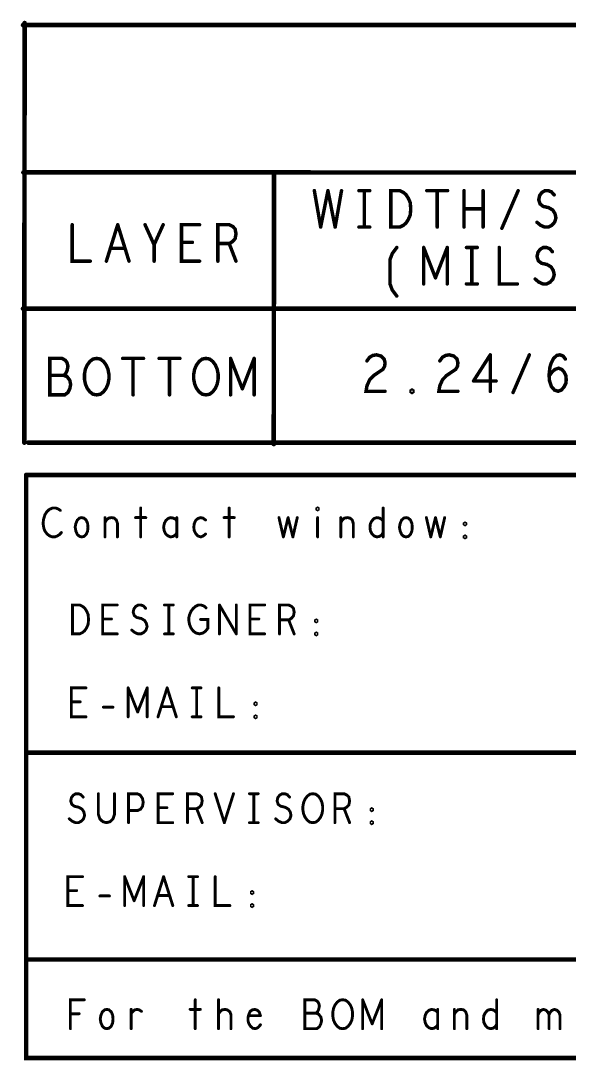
# Model space of a CAD drawing. Header units: millimetres. Extents: x 3362 to 3827, y -139 to 191.
# Drawn here: x 3660.04 to 3684.14, y -57.86 to -12.24 of the extents above; entities that cross this region are included whole.
import ezdxf

# ---------------------------------------------------------------- set-up
doc = ezdxf.new("R2010")
doc.units = ezdxf.units.MM
doc.header["$LTSCALE"] = 23.1
doc.layers.get('0').update_dxf_attribs({"linetype": 'CONTINUOUS'})

# ---------------------------------------------------------------- blocks, each defined once
blk = doc.blocks.new('PAD_R1')
at = {"const_width": 0.5}
blk.add_lwpolyline([(0.25, 0, 1), (-0.25, 0, 1)], format="xyb", close=True, dxfattribs=at)

msp = doc.modelspace()

# ---------------------------------------------------------------- linework, layer by layer
for points, const_width in [([(3660.21, -12.34), (3660.202, -30.754)], 0.203), ([(3660.145, -12.429), (3781.993, -12.429)], 0.203), ([(3781.991, -18.907), (3660.16, -18.896)], 0.203), ([(3671.166, -19.01), (3671.161, -30.817)], 0.203), ([(3672.942, -19.694), (3673.221, -21.294)], 0.152), ([(3673.221, -21.294), (3673.539, -19.694)], 0.152), ([(3673.539, -19.694), (3673.857, -21.294)], 0.152), ([(3673.857, -21.294), (3674.136, -19.694)], 0.152), ([(3674.9, -19.694), (3675.378, -19.694)], 0.152), ([(3675.139, -19.694), (3675.139, -21.294)], 0.152), ([(3677.882, -19.694), (3678.797, -19.694)], 0.152), ([(3678.34, -19.694), (3678.34, -21.294)], 0.152), ([(3679.522, -21.294), (3679.522, -19.694)], 0.152), ([(3680.358, -19.694), (3680.358, -21.294)], 0.152), ([(3681.182, -21.347), (3681.898, -19.694)], 0.152), ([(3682.722, -21.081), (3682.882, -21.214), (3683.061, -21.294), (3683.22, -21.294), (3683.379, -21.214), (3683.498, -21.081), (3683.558, -20.894), (3683.518, -20.707), (3683.419, -20.547), (3683.24, -20.441), (3683.001, -20.387), (3682.862, -20.281), (3682.802, -20.094), (3682.842, -19.907), (3682.941, -19.774), (3683.08, -19.694), (3683.22, -19.694), (3683.359, -19.747), (3683.479, -19.88)], 0.152), ([(3680.358, -20.494), (3679.522, -20.494)], 0.152), ([(3662.304, -21.19), (3662.304, -22.79), (3663.1, -22.79)], 0.152), ([(3663.804, -22.79), (3664.302, -21.19)], 0.152), ([(3664.302, -21.19), (3664.799, -22.79)], 0.152), ([(3665.902, -22.79), (3665.902, -22.07), (3665.504, -21.19)], 0.152), ([(3666.3, -21.19), (3665.902, -22.07)], 0.152), ([(3667.9, -22.79), (3667.104, -22.79), (3667.104, -21.19), (3667.9, -21.19)], 0.152), ([(3668.704, -22.79), (3668.704, -21.19), (3669.202, -21.19), (3669.361, -21.27), (3669.461, -21.377), (3669.5, -21.59), (3669.461, -21.803), (3669.341, -21.937), (3669.202, -22.017), (3668.704, -22.017)], 0.152), ([(3674.9, -21.294), (3675.378, -21.294)], 0.152), ([(3667.582, -21.963), (3667.104, -21.963)], 0.152), ([(3664.62, -22.23), (3663.984, -22.23)], 0.152), ([(3669.202, -22.017), (3669.5, -22.79)], 0.152), ([(3676.565, -24.322), (3676.366, -24.056), (3676.266, -23.789), (3676.266, -22.722), (3676.366, -22.456), (3676.565, -22.189)], 0.152), ([(3677.747, -23.789), (3677.747, -22.189)], 0.152), ([(3677.747, -22.189), (3678.264, -23.522)], 0.152), ([(3678.264, -23.522), (3678.782, -22.189)], 0.152), ([(3678.782, -22.189), (3678.782, -23.789)], 0.152), ([(3679.626, -22.189), (3680.103, -22.189)], 0.152), ([(3679.865, -22.189), (3679.865, -23.789)], 0.152), ([(3681.067, -22.189), (3681.067, -23.789), (3681.863, -23.789)], 0.152), ([(3682.647, -23.576), (3682.806, -23.709), (3682.985, -23.789), (3683.144, -23.789), (3683.304, -23.709), (3683.423, -23.576), (3683.483, -23.389), (3683.443, -23.202), (3683.344, -23.042), (3683.165, -22.936), (3682.926, -22.882), (3682.786, -22.776), (3682.727, -22.589), (3682.767, -22.402), (3682.866, -22.269), (3683.005, -22.189), (3683.144, -22.189), (3683.284, -22.242), (3683.403, -22.376)], 0.152), ([(3679.626, -23.789), (3680.103, -23.789)], 0.152), ([(3660.145, -24.875), (3777.874, -24.875)], 0.203), ([(3781.988, -24.875), (3660.145, -24.875)], 0.203), ([(3675.254, -27.167), (3675.374, -27.007), (3675.513, -26.927), (3675.672, -26.901), (3675.871, -26.954), (3676.01, -27.087), (3676.05, -27.248), (3676.03, -27.408), (3675.951, -27.541), (3675.553, -27.808), (3675.374, -27.994), (3675.254, -28.261), (3675.215, -28.501), (3676.05, -28.501)], 0.152), ([(3678.455, -27.167), (3678.574, -27.007), (3678.713, -26.927), (3678.873, -26.901), (3679.072, -26.954), (3679.211, -27.087), (3679.251, -27.248), (3679.231, -27.408), (3679.151, -27.541), (3678.753, -27.808), (3678.574, -27.994), (3678.455, -28.261), (3678.415, -28.501), (3679.251, -28.501)], 0.152), ([(3680.672, -26.901), (3679.936, -28.048)], 0.152), ([(3680.672, -28.501), (3680.672, -26.901)], 0.152), ([(3681.675, -28.554), (3682.391, -26.901)], 0.152), ([(3683.255, -27.834), (3683.395, -27.648), (3683.514, -27.541), (3683.673, -27.488), (3683.813, -27.541), (3683.912, -27.648), (3683.992, -27.808), (3684.011, -27.994), (3683.992, -28.154), (3683.912, -28.314), (3683.793, -28.448), (3683.653, -28.501), (3683.494, -28.448), (3683.355, -28.288), (3683.275, -28.048), (3683.255, -27.781), (3683.295, -27.434), (3683.355, -27.248), (3683.454, -27.061), (3683.594, -26.927), (3683.733, -26.901), (3683.872, -26.954), (3683.972, -27.087)], 0.152), ([(3661.938, -27.805), (3662.017, -27.725), (3662.077, -27.591), (3662.117, -27.405), (3662.077, -27.245), (3661.997, -27.138), (3661.858, -27.058), (3661.321, -27.058), (3661.321, -28.658), (3661.977, -28.658), (3662.117, -28.552), (3662.196, -28.392), (3662.236, -28.205), (3662.196, -28.018), (3662.077, -27.858), (3661.938, -27.805), (3661.321, -27.805)], 0.152), ([(3664.521, -27.058), (3665.436, -27.058)], 0.152), ([(3664.979, -27.058), (3664.979, -28.658)], 0.152), ([(3666.121, -27.058), (3667.037, -27.058)], 0.152), ([(3666.579, -27.058), (3666.579, -28.658)], 0.152), ([(3669.262, -27.058), (3669.779, -28.392)], 0.152), ([(3669.262, -28.658), (3669.262, -27.058)], 0.152), ([(3669.779, -28.392), (3670.297, -27.058)], 0.152), ([(3670.297, -27.058), (3670.297, -28.658)], 0.152), ([(3679.936, -28.048), (3680.93, -28.048)], 0.152), ([(3781.986, -30.754), (3660.375, -30.754)], 0.203), ([(3660.281, -44.368), (3660.281, -32.176)], 0.203), ([(3660.281, -32.176), (3782.1, -32.176)], 0.203), ([(3660.281, -35.986), (3660.281, -32.176)], 0.203), ([(3661.781, -33.729), (3661.684, -33.665), (3661.572, -33.623), (3661.443, -33.623), (3661.298, -33.686), (3661.186, -33.792), (3661.105, -33.919), (3661.041, -34.131), (3661.025, -34.321), (3661.057, -34.512), (3661.105, -34.639), (3661.202, -34.766), (3661.314, -34.85), (3661.427, -34.893), (3661.54, -34.893), (3661.652, -34.85), (3661.749, -34.787), (3661.829, -34.702)], 0.127), ([(3665.313, -33.623), (3665.313, -34.893)], 0.127), ([(3669.199, -33.623), (3669.199, -34.893)], 0.127), ([(3675.966, -33.623), (3675.966, -34.893)], 0.127), ([(3663.744, -34.258), (3663.809, -34.152), (3663.905, -34.067), (3664.034, -34.046), (3664.147, -34.067), (3664.243, -34.152), (3664.291, -34.3), (3664.291, -34.893)], 0.127), ([(3663.744, -34.893), (3663.744, -34.046)], 0.127), ([(3665.088, -34.046), (3665.538, -34.046)], 0.127), ([(3666.898, -34.194), (3666.834, -34.11), (3666.737, -34.067), (3666.625, -34.046), (3666.512, -34.088), (3666.416, -34.173), (3666.351, -34.3), (3666.319, -34.469), (3666.351, -34.639), (3666.416, -34.766), (3666.512, -34.85), (3666.625, -34.893), (3666.737, -34.872), (3666.834, -34.808), (3666.898, -34.723)], 0.127), ([(3666.898, -34.893), (3666.898, -34.046)], 0.127), ([(3668.161, -34.152), (3668.049, -34.067), (3667.952, -34.046), (3667.823, -34.088), (3667.727, -34.173), (3667.663, -34.321), (3667.647, -34.469), (3667.663, -34.618), (3667.727, -34.745), (3667.823, -34.85), (3667.952, -34.893), (3668.065, -34.85), (3668.161, -34.766)], 0.127), ([(3668.974, -34.046), (3669.425, -34.046)], 0.127), ([(3671.388, -34.046), (3671.581, -34.893)], 0.127), ([(3671.581, -34.893), (3671.79, -34.046)], 0.127), ([(3671.79, -34.046), (3671.999, -34.893)], 0.127), ([(3671.999, -34.893), (3672.192, -34.046)], 0.127), ([(3673.086, -34.046), (3673.086, -34.893)], 0.127), ([(3674.107, -34.258), (3674.172, -34.152), (3674.268, -34.067), (3674.397, -34.046), (3674.51, -34.067), (3674.606, -34.152), (3674.655, -34.3), (3674.655, -34.893)], 0.127), ([(3674.107, -34.893), (3674.107, -34.046)], 0.127), ([(3675.966, -34.702), (3675.902, -34.808), (3675.805, -34.872), (3675.692, -34.893), (3675.564, -34.85), (3675.467, -34.745), (3675.403, -34.618), (3675.387, -34.469), (3675.403, -34.321), (3675.467, -34.194), (3675.564, -34.088), (3675.692, -34.046), (3675.805, -34.067), (3675.885, -34.11), (3675.966, -34.194)], 0.127), ([(3677.865, -34.046), (3678.058, -34.893)], 0.127), ([(3678.058, -34.893), (3678.267, -34.046)], 0.127), ([(3678.267, -34.046), (3678.476, -34.893)], 0.127), ([(3678.476, -34.893), (3678.669, -34.046)], 0.127), ([(3660.281, -35.986), (3660.281, -35.967)], 0.203), ([(3664.283, -39.151), (3663.64, -39.151), (3663.64, -37.881), (3664.283, -37.881)], 0.127), ([(3664.919, -38.982), (3665.048, -39.087), (3665.193, -39.151), (3665.321, -39.151), (3665.45, -39.087), (3665.546, -38.982), (3665.595, -38.833), (3665.562, -38.685), (3665.482, -38.558), (3665.337, -38.474), (3665.144, -38.431), (3665.032, -38.347), (3664.983, -38.198), (3665.016, -38.05), (3665.096, -37.944), (3665.209, -37.881), (3665.321, -37.881), (3665.434, -37.923), (3665.53, -38.029)], 0.127), ([(3666.359, -37.881), (3666.745, -37.881)], 0.127), ([(3666.552, -37.881), (3666.552, -39.151)], 0.127), ([(3667.944, -38.516), (3668.266, -38.516), (3668.266, -38.897), (3668.169, -39.024), (3668.057, -39.109), (3667.896, -39.151), (3667.735, -39.109), (3667.622, -39.024), (3667.526, -38.897), (3667.462, -38.749), (3667.429, -38.579), (3667.429, -38.431), (3667.462, -38.304), (3667.526, -38.156), (3667.622, -38.029), (3667.719, -37.944), (3667.848, -37.881), (3667.96, -37.881), (3668.089, -37.923), (3668.185, -38.008)], 0.127), ([(3668.773, -39.151), (3668.773, -37.881)], 0.127), ([(3668.773, -37.881), (3669.513, -39.151)], 0.127), ([(3669.513, -39.151), (3669.513, -37.881)], 0.127), ([(3670.76, -39.151), (3670.117, -39.151), (3670.117, -37.881), (3670.76, -37.881)], 0.127), ([(3671.412, -39.151), (3671.412, -37.881), (3671.814, -37.881), (3671.943, -37.944), (3672.023, -38.029), (3672.056, -38.198), (3672.023, -38.368), (3671.927, -38.474), (3671.814, -38.537), (3671.412, -38.537)], 0.127), ([(3664.026, -38.495), (3663.64, -38.495)], 0.127), ([(3670.503, -38.495), (3670.117, -38.495)], 0.127), ([(3671.814, -38.537), (3672.056, -39.151)], 0.127), ([(3666.359, -39.151), (3666.745, -39.151)], 0.127), ([(3662.911, -42.79), (3662.267, -42.79), (3662.267, -41.52), (3662.911, -41.52)], 0.127), ([(3664.761, -42.79), (3664.761, -41.52)], 0.127), ([(3664.761, -41.52), (3665.18, -42.579)], 0.127), ([(3665.18, -42.579), (3665.598, -41.52)], 0.127), ([(3665.598, -41.52), (3665.598, -42.79)], 0.127), ([(3666.073, -42.79), (3666.475, -41.52)], 0.127), ([(3666.475, -41.52), (3666.877, -42.79)], 0.127), ([(3667.577, -41.52), (3667.963, -41.52)], 0.127), ([(3667.77, -41.52), (3667.77, -42.79)], 0.127), ([(3668.744, -41.52), (3668.744, -42.79), (3669.388, -42.79)], 0.127), ([(3662.653, -42.134), (3662.267, -42.134)], 0.127), ([(3663.675, -42.367), (3664.093, -42.367)], 0.127), ([(3666.732, -42.346), (3666.218, -42.346)], 0.127), ([(3667.577, -42.79), (3667.963, -42.79)], 0.127), ([(3660.281, -44.368), (3782.1, -44.368)], 0.203), ([(3660.281, -53.443), (3660.281, -44.368)], 0.203), ([(3662.173, -47.267), (3662.302, -47.372), (3662.447, -47.436), (3662.576, -47.436), (3662.704, -47.372), (3662.801, -47.267), (3662.849, -47.118), (3662.817, -46.97), (3662.737, -46.843), (3662.592, -46.759), (3662.399, -46.716), (3662.286, -46.632), (3662.238, -46.483), (3662.27, -46.335), (3662.351, -46.229), (3662.463, -46.166), (3662.576, -46.166), (3662.688, -46.208), (3662.785, -46.314)], 0.127), ([(3663.453, -46.166), (3663.453, -47.076), (3663.517, -47.267), (3663.646, -47.394), (3663.807, -47.436), (3663.967, -47.394), (3664.096, -47.267), (3664.161, -47.076), (3664.161, -46.166)], 0.127), ([(3664.78, -47.436), (3664.78, -46.166), (3665.166, -46.166), (3665.295, -46.229), (3665.392, -46.378), (3665.424, -46.547), (3665.392, -46.716), (3665.311, -46.843), (3665.166, -46.907), (3664.78, -46.907)], 0.127), ([(3666.719, -47.436), (3666.076, -47.436), (3666.076, -46.166), (3666.719, -46.166)], 0.127), ([(3667.371, -47.436), (3667.371, -46.166), (3667.773, -46.166), (3667.902, -46.229), (3667.982, -46.314), (3668.015, -46.483), (3667.982, -46.653), (3667.886, -46.759), (3667.773, -46.822), (3667.371, -46.822)], 0.127), ([(3668.586, -46.166), (3668.988, -47.436)], 0.127), ([(3668.988, -47.436), (3669.39, -46.166)], 0.127), ([(3670.091, -46.166), (3670.477, -46.166)], 0.127), ([(3670.284, -46.166), (3670.284, -47.436)], 0.127), ([(3671.241, -47.267), (3671.37, -47.372), (3671.515, -47.436), (3671.643, -47.436), (3671.772, -47.372), (3671.869, -47.267), (3671.917, -47.118), (3671.885, -46.97), (3671.804, -46.843), (3671.66, -46.759), (3671.467, -46.716), (3671.354, -46.632), (3671.306, -46.483), (3671.338, -46.335), (3671.418, -46.229), (3671.531, -46.166), (3671.643, -46.166), (3671.756, -46.208), (3671.853, -46.314)], 0.127), ([(3673.848, -47.436), (3673.848, -46.166), (3674.25, -46.166), (3674.379, -46.229), (3674.459, -46.314), (3674.492, -46.483), (3674.459, -46.653), (3674.363, -46.759), (3674.25, -46.822), (3673.848, -46.822)], 0.127), ([(3666.462, -46.78), (3666.076, -46.78)], 0.127), ([(3667.773, -46.822), (3668.015, -47.436)], 0.127), ([(3674.25, -46.822), (3674.492, -47.436)], 0.127), ([(3670.091, -47.436), (3670.477, -47.436)], 0.127), ([(3662.756, -51.075), (3662.112, -51.075), (3662.112, -49.805), (3662.756, -49.805)], 0.127), ([(3664.607, -49.805), (3665.025, -50.864)], 0.127), ([(3664.607, -51.075), (3664.607, -49.805)], 0.127), ([(3665.025, -50.864), (3665.443, -49.805)], 0.127), ([(3665.443, -49.805), (3665.443, -51.075)], 0.127), ([(3665.918, -51.075), (3666.32, -49.805)], 0.127), ([(3666.32, -49.805), (3666.722, -51.075)], 0.127), ([(3667.423, -49.805), (3667.809, -49.805)], 0.127), ([(3667.616, -49.805), (3667.616, -51.075)], 0.127), ([(3668.589, -49.805), (3668.589, -51.075), (3669.233, -51.075)], 0.127), ([(3662.498, -50.419), (3662.112, -50.419)], 0.127), ([(3663.52, -50.652), (3663.939, -50.652)], 0.127), ([(3666.578, -50.631), (3666.063, -50.631)], 0.127), ([(3667.423, -51.075), (3667.809, -51.075)], 0.127), ([(3660.281, -53.443), (3782.1, -53.443)], 0.203), ([(3782.1, -57.761), (3660.281, -57.761), (3660.281, -53.443)], 0.203), ([(3662.223, -56.479), (3662.223, -55.209), (3662.834, -55.209)], 0.127), ([(3667.71, -55.209), (3667.71, -56.479)], 0.127), ([(3668.732, -56.479), (3668.732, -55.209)], 0.127), ([(3673.02, -55.801), (3673.085, -55.738), (3673.133, -55.632), (3673.165, -55.484), (3673.133, -55.357), (3673.069, -55.272), (3672.956, -55.209), (3672.521, -55.209), (3672.521, -56.479), (3673.052, -56.479), (3673.165, -56.394), (3673.229, -56.267), (3673.262, -56.119), (3673.229, -55.971), (3673.133, -55.844), (3673.02, -55.801), (3672.521, -55.801)], 0.127), ([(3675.064, -56.479), (3675.064, -55.209)], 0.127), ([(3675.064, -55.209), (3675.482, -56.267)], 0.127), ([(3675.482, -56.267), (3675.901, -55.209)], 0.127), ([(3675.901, -55.209), (3675.901, -56.479)], 0.127), ([(3680.953, -55.209), (3680.953, -56.479)], 0.127), ([(3664.894, -55.801), (3664.974, -55.717), (3665.055, -55.653), (3665.167, -55.632), (3665.248, -55.653), (3665.344, -55.717)], 0.127), ([(3664.894, -56.479), (3664.894, -55.632)], 0.127), ([(3667.485, -55.632), (3667.935, -55.632)], 0.127), ([(3668.732, -55.823), (3668.812, -55.717), (3668.893, -55.653), (3669.021, -55.632), (3669.118, -55.653), (3669.231, -55.738), (3669.279, -55.865), (3669.279, -56.479)], 0.127), ([(3670.574, -55.907), (3670.526, -55.759), (3670.446, -55.674), (3670.333, -55.632), (3670.22, -55.653), (3670.124, -55.717), (3670.059, -55.865), (3670.027, -55.992), (3670.027, -56.119), (3670.059, -56.246), (3670.14, -56.373), (3670.236, -56.458), (3670.349, -56.479), (3670.462, -56.436), (3670.574, -56.309)], 0.127), ([(3678.363, -55.78), (3678.298, -55.696), (3678.202, -55.653), (3678.089, -55.632), (3677.977, -55.674), (3677.88, -55.759), (3677.816, -55.886), (3677.784, -56.055), (3677.816, -56.225), (3677.88, -56.352), (3677.977, -56.436), (3678.089, -56.479), (3678.202, -56.458), (3678.298, -56.394), (3678.363, -56.309)], 0.127), ([(3678.363, -56.479), (3678.363, -55.632)], 0.127), ([(3679.095, -55.844), (3679.159, -55.738), (3679.256, -55.653), (3679.385, -55.632), (3679.497, -55.653), (3679.594, -55.738), (3679.642, -55.886), (3679.642, -56.479)], 0.127), ([(3679.095, -56.479), (3679.095, -55.632)], 0.127), ([(3680.953, -56.288), (3680.889, -56.394), (3680.793, -56.458), (3680.68, -56.479), (3680.551, -56.436), (3680.455, -56.331), (3680.39, -56.204), (3680.374, -56.055), (3680.39, -55.907), (3680.455, -55.78), (3680.551, -55.674), (3680.68, -55.632), (3680.793, -55.653), (3680.873, -55.696), (3680.953, -55.78)], 0.127), ([(3682.772, -55.865), (3682.82, -55.759), (3682.901, -55.674), (3683.013, -55.632), (3683.126, -55.674), (3683.206, -55.759), (3683.255, -55.865), (3683.255, -56.479)], 0.127), ([(3682.772, -56.479), (3682.772, -55.632)], 0.127), ([(3683.255, -55.865), (3683.303, -55.759), (3683.384, -55.674), (3683.496, -55.632), (3683.609, -55.674), (3683.689, -55.759), (3683.737, -55.886), (3683.737, -56.479)], 0.127), ([(3662.609, -55.823), (3662.223, -55.823)], 0.127), ([(3670.059, -55.907), (3670.574, -55.907)], 0.127)]:
    msp.add_lwpolyline(points, dxfattribs=dict(const_width=const_width))
for points, const_width in [([(3676.302, -21.294), (3676.302, -19.694), (3676.7, -19.694), (3676.859, -19.774), (3676.978, -19.88), (3677.078, -20.041), (3677.157, -20.227), (3677.177, -20.494), (3677.157, -20.761), (3677.078, -20.947), (3676.978, -21.107), (3676.859, -21.214), (3676.7, -21.294)], 0.152), ([(3663.378, -28.658), (3663.219, -28.632), (3663.08, -28.525), (3662.961, -28.365), (3662.881, -28.178), (3662.841, -27.965), (3662.841, -27.751), (3662.881, -27.538), (3662.961, -27.351), (3663.08, -27.191), (3663.219, -27.085), (3663.378, -27.058), (3663.538, -27.085), (3663.677, -27.191), (3663.796, -27.351), (3663.876, -27.538), (3663.916, -27.751), (3663.916, -27.965), (3663.876, -28.178), (3663.796, -28.365), (3663.677, -28.525), (3663.538, -28.632)], 0.152), ([(3668.179, -28.658), (3668.02, -28.632), (3667.881, -28.525), (3667.761, -28.365), (3667.682, -28.178), (3667.642, -27.965), (3667.642, -27.751), (3667.682, -27.538), (3667.761, -27.351), (3667.881, -27.191), (3668.02, -27.085), (3668.179, -27.058), (3668.338, -27.085), (3668.478, -27.191), (3668.597, -27.351), (3668.676, -27.538), (3668.716, -27.751), (3668.716, -27.965), (3668.676, -28.178), (3668.597, -28.365), (3668.478, -28.525), (3668.338, -28.632)], 0.152), ([(3677.233, -28.554), (3677.193, -28.528), (3677.193, -28.474), (3677.233, -28.448), (3677.273, -28.474), (3677.273, -28.528)], 0.152), ([(3673.086, -33.707), (3673.053, -33.686), (3673.053, -33.644), (3673.086, -33.623), (3673.118, -33.644), (3673.118, -33.686)], 0.127), ([(3662.722, -34.893), (3662.626, -34.872), (3662.529, -34.787), (3662.465, -34.639), (3662.433, -34.469), (3662.465, -34.3), (3662.529, -34.152), (3662.626, -34.067), (3662.722, -34.046), (3662.819, -34.067), (3662.915, -34.152), (3662.98, -34.3), (3662.996, -34.469), (3662.98, -34.639), (3662.915, -34.787), (3662.819, -34.872)], 0.127), ([(3676.972, -34.893), (3676.875, -34.872), (3676.779, -34.787), (3676.714, -34.639), (3676.682, -34.469), (3676.714, -34.3), (3676.779, -34.152), (3676.875, -34.067), (3676.972, -34.046), (3677.068, -34.067), (3677.165, -34.152), (3677.229, -34.3), (3677.245, -34.469), (3677.229, -34.639), (3677.165, -34.787), (3677.068, -34.872)], 0.127), ([(3679.563, -34.364), (3679.53, -34.342), (3679.53, -34.3), (3679.563, -34.279), (3679.595, -34.3), (3679.595, -34.342)], 0.127), ([(3679.563, -34.935), (3679.53, -34.914), (3679.53, -34.872), (3679.563, -34.85), (3679.595, -34.872), (3679.595, -34.914)], 0.127), ([(3662.312, -39.151), (3662.312, -37.881), (3662.634, -37.881), (3662.763, -37.944), (3662.859, -38.029), (3662.94, -38.156), (3663.004, -38.304), (3663.02, -38.516), (3663.004, -38.728), (3662.94, -38.876), (3662.859, -39.003), (3662.763, -39.087), (3662.634, -39.151)], 0.127), ([(3673.029, -38.622), (3672.997, -38.601), (3672.997, -38.558), (3673.029, -38.537), (3673.061, -38.558), (3673.061, -38.601)], 0.127), ([(3673.029, -39.193), (3672.997, -39.172), (3672.997, -39.13), (3673.029, -39.109), (3673.061, -39.13), (3673.061, -39.172)], 0.127), ([(3670.361, -42.261), (3670.329, -42.24), (3670.329, -42.198), (3670.361, -42.176), (3670.393, -42.198), (3670.393, -42.24)], 0.127), ([(3670.361, -42.833), (3670.329, -42.811), (3670.329, -42.769), (3670.361, -42.748), (3670.393, -42.769), (3670.393, -42.811)], 0.127), ([(3672.875, -47.436), (3672.746, -47.415), (3672.633, -47.33), (3672.537, -47.203), (3672.472, -47.055), (3672.44, -46.886), (3672.44, -46.716), (3672.472, -46.547), (3672.537, -46.399), (3672.633, -46.272), (3672.746, -46.187), (3672.875, -46.166), (3673.003, -46.187), (3673.116, -46.272), (3673.212, -46.399), (3673.277, -46.547), (3673.309, -46.716), (3673.309, -46.886), (3673.277, -47.055), (3673.212, -47.203), (3673.116, -47.33), (3673.003, -47.415)], 0.127), ([(3675.465, -46.907), (3675.433, -46.886), (3675.433, -46.843), (3675.465, -46.822), (3675.498, -46.843), (3675.498, -46.886)], 0.127), ([(3675.465, -47.478), (3675.433, -47.457), (3675.433, -47.415), (3675.465, -47.394), (3675.498, -47.415), (3675.498, -47.457)], 0.127), ([(3670.207, -50.546), (3670.174, -50.525), (3670.174, -50.483), (3670.207, -50.461), (3670.239, -50.483), (3670.239, -50.525)], 0.127), ([(3670.207, -51.118), (3670.174, -51.096), (3670.174, -51.054), (3670.207, -51.033), (3670.239, -51.054), (3670.239, -51.096)], 0.127), ([(3674.187, -56.479), (3674.058, -56.458), (3673.946, -56.373), (3673.849, -56.246), (3673.785, -56.098), (3673.753, -55.928), (3673.753, -55.759), (3673.785, -55.59), (3673.849, -55.442), (3673.946, -55.315), (3674.058, -55.23), (3674.187, -55.209), (3674.316, -55.23), (3674.428, -55.315), (3674.525, -55.442), (3674.589, -55.59), (3674.621, -55.759), (3674.621, -55.928), (3674.589, -56.098), (3674.525, -56.246), (3674.428, -56.373), (3674.316, -56.458)], 0.127), ([(3663.824, -56.479), (3663.727, -56.458), (3663.631, -56.373), (3663.566, -56.225), (3663.534, -56.055), (3663.566, -55.886), (3663.631, -55.738), (3663.727, -55.653), (3663.824, -55.632), (3663.92, -55.653), (3664.017, -55.738), (3664.081, -55.886), (3664.097, -56.055), (3664.081, -56.225), (3664.017, -56.373), (3663.92, -56.458)], 0.127)]:
    msp.add_lwpolyline(points, close=True, dxfattribs=dict(const_width=const_width))

# ---------------------------------------------------------------- block references
for p, xscale, yscale in [((3660.21, -12.34), 0.2032, 0.2032), ((3660.145, -12.429), 0.2032, 0.2032), ((3660.16, -18.896), 0.2032, 0.2032), ((3671.166, -19.01), 0.2032, 0.2032), ((3672.942, -19.694), 0.1524, 0.1524), ((3673.539, -19.694), 0.1524, 0.1524), ((3673.539, -19.694), 0.1524, 0.1524), ((3674.136, -19.694), 0.1524, 0.1524), ((3674.9, -19.694), 0.1524, 0.1524), ((3675.139, -19.694), 0.1524, 0.1524), ((3675.378, -19.694), 0.1524, 0.1524), ((3677.882, -19.694), 0.1524, 0.1524), ((3678.34, -19.694), 0.1524, 0.1524), ((3678.797, -19.694), 0.1524, 0.1524), ((3679.522, -19.694), 0.1524, 0.1524), ((3680.358, -19.694), 0.1524, 0.1524), ((3681.898, -19.694), 0.1524, 0.1524), ((3683.479, -19.88), 0.1524, 0.1524), ((3679.522, -20.494), 0.1524, 0.1524), ((3680.358, -20.494), 0.1524, 0.1524), ((3662.304, -21.19), 0.1524, 0.1524), ((3664.302, -21.19), 0.1524, 0.1524), ((3664.302, -21.19), 0.1524, 0.1524), ((3665.504, -21.19), 0.1524, 0.1524), ((3666.3, -21.19), 0.1524, 0.1524), ((3667.9, -21.19), 0.1524, 0.1524), ((3673.221, -21.294), 0.1524, 0.1524), ((3673.221, -21.294), 0.1524, 0.1524), ((3673.857, -21.294), 0.1524, 0.1524), ((3673.857, -21.294), 0.1524, 0.1524), ((3674.9, -21.294), 0.1524, 0.1524), ((3675.139, -21.294), 0.1524, 0.1524), ((3675.378, -21.294), 0.1524, 0.1524), ((3678.34, -21.294), 0.1524, 0.1524), ((3679.522, -21.294), 0.1524, 0.1524), ((3680.358, -21.294), 0.1524, 0.1524), ((3681.182, -21.347), 0.1524, 0.1524), ((3682.722, -21.081), 0.1524, 0.1524), ((3667.104, -21.963), 0.1524, 0.1524), ((3667.582, -21.963), 0.1524, 0.1524), ((3663.984, -22.23), 0.1524, 0.1524), ((3664.62, -22.23), 0.1524, 0.1524), ((3665.902, -22.07), 0.1524, 0.1524), ((3668.704, -22.017), 0.1524, 0.1524), ((3669.202, -22.017), 0.1524, 0.1524), ((3676.565, -22.189), 0.1524, 0.1524), ((3677.747, -22.189), 0.1524, 0.1524), ((3677.747, -22.189), 0.1524, 0.1524), ((3678.782, -22.189), 0.1524, 0.1524), ((3678.782, -22.189), 0.1524, 0.1524), ((3679.626, -22.189), 0.1524, 0.1524), ((3679.865, -22.189), 0.1524, 0.1524), ((3680.103, -22.189), 0.1524, 0.1524), ((3681.067, -22.189), 0.1524, 0.1524), ((3683.403, -22.376), 0.1524, 0.1524), ((3663.1, -22.79), 0.1524, 0.1524), ((3663.804, -22.79), 0.1524, 0.1524), ((3664.799, -22.79), 0.1524, 0.1524), ((3665.902, -22.79), 0.1524, 0.1524), ((3667.9, -22.79), 0.1524, 0.1524), ((3668.704, -22.79), 0.1524, 0.1524), ((3669.5, -22.79), 0.1524, 0.1524), ((3677.747, -23.789), 0.1524, 0.1524), ((3678.264, -23.522), 0.1524, 0.1524), ((3678.264, -23.522), 0.1524, 0.1524), ((3678.782, -23.789), 0.1524, 0.1524), ((3679.626, -23.789), 0.1524, 0.1524), ((3679.865, -23.789), 0.1524, 0.1524), ((3680.103, -23.789), 0.1524, 0.1524), ((3681.863, -23.789), 0.1524, 0.1524), ((3682.647, -23.576), 0.1524, 0.1524), ((3676.565, -24.322), 0.1524, 0.1524), ((3660.145, -24.875), 0.2032, 0.2032), ((3660.145, -24.875), 0.2032, 0.2032), ((3680.672, -26.901), 0.1524, 0.1524), ((3680.672, -26.901), 0.1524, 0.1524), ((3682.391, -26.901), 0.1524, 0.1524), ((3664.521, -27.058), 0.1524, 0.1524), ((3664.979, -27.058), 0.1524, 0.1524), ((3665.436, -27.058), 0.1524, 0.1524), ((3666.121, -27.058), 0.1524, 0.1524), ((3666.579, -27.058), 0.1524, 0.1524), ((3667.037, -27.058), 0.1524, 0.1524), ((3669.262, -27.058), 0.1524, 0.1524), ((3669.262, -27.058), 0.1524, 0.1524), ((3670.297, -27.058), 0.1524, 0.1524), ((3670.297, -27.058), 0.1524, 0.1524), ((3675.254, -27.167), 0.1524, 0.1524), ((3678.455, -27.167), 0.1524, 0.1524), ((3683.972, -27.087), 0.1524, 0.1524), ((3661.321, -27.805), 0.1524, 0.1524), ((3661.938, -27.805), 0.1524, 0.1524), ((3683.255, -27.834), 0.1524, 0.1524), ((3679.936, -28.048), 0.1524, 0.1524), ((3679.936, -28.048), 0.1524, 0.1524), ((3680.93, -28.048), 0.1524, 0.1524), ((3664.979, -28.658), 0.1524, 0.1524), ((3666.579, -28.658), 0.1524, 0.1524), ((3669.262, -28.658), 0.1524, 0.1524), ((3669.779, -28.392), 0.1524, 0.1524), ((3669.779, -28.392), 0.1524, 0.1524), ((3670.297, -28.658), 0.1524, 0.1524), ((3676.05, -28.501), 0.1524, 0.1524), ((3679.251, -28.501), 0.1524, 0.1524), ((3680.672, -28.501), 0.1524, 0.1524), ((3681.675, -28.554), 0.1524, 0.1524), ((3660.202, -30.754), 0.2032, 0.2032), ((3660.375, -30.754), 0.2032, 0.2032), ((3671.161, -30.817), 0.2032, 0.2032), ((3660.281, -32.176), 0.2032, 0.2032), ((3660.281, -32.176), 0.2032, 0.2032), ((3660.281, -32.176), 0.2032, 0.2032), ((3661.781, -33.729), 0.127, 0.127), ((3665.313, -33.623), 0.127, 0.127), ((3669.199, -33.623), 0.127, 0.127), ((3675.966, -33.623), 0.127, 0.127), ((3663.744, -34.046), 0.127, 0.127), ((3663.744, -34.258), 0.127, 0.127), ((3665.088, -34.046), 0.127, 0.127), ((3665.538, -34.046), 0.127, 0.127), ((3666.898, -34.046), 0.127, 0.127), ((3666.898, -34.194), 0.127, 0.127), ((3668.161, -34.152), 0.127, 0.127), ((3668.974, -34.046), 0.127, 0.127), ((3669.425, -34.046), 0.127, 0.127), ((3671.388, -34.046), 0.127, 0.127), ((3671.79, -34.046), 0.127, 0.127), ((3671.79, -34.046), 0.127, 0.127), ((3672.192, -34.046), 0.127, 0.127), ((3673.086, -34.046), 0.127, 0.127), ((3674.107, -34.046), 0.127, 0.127), ((3674.107, -34.258), 0.127, 0.127), ((3675.966, -34.194), 0.127, 0.127), ((3677.865, -34.046), 0.127, 0.127), ((3678.267, -34.046), 0.127, 0.127), ((3678.267, -34.046), 0.127, 0.127), ((3678.669, -34.046), 0.127, 0.127), ((3661.829, -34.702), 0.127, 0.127), ((3666.898, -34.723), 0.127, 0.127), ((3675.966, -34.702), 0.127, 0.127), ((3663.744, -34.893), 0.127, 0.127), ((3664.291, -34.893), 0.127, 0.127), ((3665.313, -34.893), 0.127, 0.127), ((3666.898, -34.893), 0.127, 0.127), ((3668.161, -34.766), 0.127, 0.127), ((3669.199, -34.893), 0.127, 0.127), ((3671.581, -34.893), 0.127, 0.127), ((3671.581, -34.893), 0.127, 0.127), ((3671.999, -34.893), 0.127, 0.127), ((3671.999, -34.893), 0.127, 0.127), ((3673.086, -34.893), 0.127, 0.127), ((3674.107, -34.893), 0.127, 0.127), ((3674.655, -34.893), 0.127, 0.127), ((3675.966, -34.893), 0.127, 0.127), ((3678.058, -34.893), 0.127, 0.127), ((3678.058, -34.893), 0.127, 0.127), ((3678.476, -34.893), 0.127, 0.127), ((3678.476, -34.893), 0.127, 0.127), ((3660.281, -35.967), 0.2032, 0.2032), ((3660.281, -35.986), 0.2032, 0.2032), ((3660.281, -35.986), 0.2032, 0.2032), ((3660.281, -35.986), 0.2032, 0.2032), ((3664.283, -37.881), 0.127, 0.127), ((3666.359, -37.881), 0.127, 0.127), ((3666.552, -37.881), 0.127, 0.127), ((3666.745, -37.881), 0.127, 0.127), ((3668.773, -37.881), 0.127, 0.127), ((3668.773, -37.881), 0.127, 0.127), ((3669.513, -37.881), 0.127, 0.127), ((3670.76, -37.881), 0.127, 0.127), ((3665.53, -38.029), 0.127, 0.127), ((3668.185, -38.008), 0.127, 0.127), ((3663.64, -38.495), 0.127, 0.127), ((3664.026, -38.495), 0.127, 0.127), ((3667.944, -38.516), 0.127, 0.127), ((3670.117, -38.495), 0.127, 0.127), ((3670.503, -38.495), 0.127, 0.127), ((3671.412, -38.537), 0.127, 0.127), ((3671.814, -38.537), 0.127, 0.127), ((3664.283, -39.151), 0.127, 0.127), ((3664.919, -38.982), 0.127, 0.127), ((3666.359, -39.151), 0.127, 0.127), ((3666.552, -39.151), 0.127, 0.127), ((3666.745, -39.151), 0.127, 0.127), ((3668.773, -39.151), 0.127, 0.127), ((3669.513, -39.151), 0.127, 0.127), ((3669.513, -39.151), 0.127, 0.127), ((3670.76, -39.151), 0.127, 0.127), ((3671.412, -39.151), 0.127, 0.127), ((3672.056, -39.151), 0.127, 0.127), ((3662.911, -41.52), 0.127, 0.127), ((3664.761, -41.52), 0.127, 0.127), ((3664.761, -41.52), 0.127, 0.127), ((3665.598, -41.52), 0.127, 0.127), ((3665.598, -41.52), 0.127, 0.127), ((3666.475, -41.52), 0.127, 0.127), ((3666.475, -41.52), 0.127, 0.127), ((3667.577, -41.52), 0.127, 0.127), ((3667.77, -41.52), 0.127, 0.127), ((3667.963, -41.52), 0.127, 0.127), ((3668.744, -41.52), 0.127, 0.127), ((3662.267, -42.134), 0.127, 0.127), ((3662.653, -42.134), 0.127, 0.127), ((3663.675, -42.367), 0.127, 0.127), ((3664.093, -42.367), 0.127, 0.127), ((3666.218, -42.346), 0.127, 0.127), ((3666.732, -42.346), 0.127, 0.127), ((3662.911, -42.79), 0.127, 0.127), ((3664.761, -42.79), 0.127, 0.127), ((3665.18, -42.579), 0.127, 0.127), ((3665.18, -42.579), 0.127, 0.127), ((3665.598, -42.79), 0.127, 0.127), ((3666.073, -42.79), 0.127, 0.127), ((3666.877, -42.79), 0.127, 0.127), ((3667.577, -42.79), 0.127, 0.127), ((3667.77, -42.79), 0.127, 0.127), ((3667.963, -42.79), 0.127, 0.127), ((3669.388, -42.79), 0.127, 0.127), ((3660.281, -44.368), 0.2032, 0.2032), ((3660.281, -44.368), 0.2032, 0.2032), ((3660.281, -44.368), 0.2032, 0.2032), ((3662.785, -46.314), 0.127, 0.127), ((3663.453, -46.166), 0.127, 0.127), ((3664.161, -46.166), 0.127, 0.127), ((3666.719, -46.166), 0.127, 0.127), ((3668.586, -46.166), 0.127, 0.127), ((3669.39, -46.166), 0.127, 0.127), ((3670.091, -46.166), 0.127, 0.127), ((3670.284, -46.166), 0.127, 0.127), ((3670.477, -46.166), 0.127, 0.127), ((3671.853, -46.314), 0.127, 0.127), ((3664.78, -46.907), 0.127, 0.127), ((3666.076, -46.78), 0.127, 0.127), ((3666.462, -46.78), 0.127, 0.127), ((3667.371, -46.822), 0.127, 0.127), ((3667.773, -46.822), 0.127, 0.127), ((3673.848, -46.822), 0.127, 0.127), ((3674.25, -46.822), 0.127, 0.127), ((3662.173, -47.267), 0.127, 0.127), ((3664.78, -47.436), 0.127, 0.127), ((3666.719, -47.436), 0.127, 0.127), ((3667.371, -47.436), 0.127, 0.127), ((3668.015, -47.436), 0.127, 0.127), ((3668.988, -47.436), 0.127, 0.127), ((3668.988, -47.436), 0.127, 0.127), ((3670.091, -47.436), 0.127, 0.127), ((3670.284, -47.436), 0.127, 0.127), ((3670.477, -47.436), 0.127, 0.127), ((3671.241, -47.267), 0.127, 0.127), ((3673.848, -47.436), 0.127, 0.127), ((3674.492, -47.436), 0.127, 0.127), ((3662.756, -49.805), 0.127, 0.127), ((3664.607, -49.805), 0.127, 0.127), ((3664.607, -49.805), 0.127, 0.127), ((3665.443, -49.805), 0.127, 0.127), ((3665.443, -49.805), 0.127, 0.127), ((3666.32, -49.805), 0.127, 0.127), ((3666.32, -49.805), 0.127, 0.127), ((3667.423, -49.805), 0.127, 0.127), ((3667.616, -49.805), 0.127, 0.127), ((3667.809, -49.805), 0.127, 0.127), ((3668.589, -49.805), 0.127, 0.127), ((3662.112, -50.419), 0.127, 0.127), ((3662.498, -50.419), 0.127, 0.127), ((3663.52, -50.652), 0.127, 0.127), ((3663.939, -50.652), 0.127, 0.127), ((3666.063, -50.631), 0.127, 0.127), ((3666.578, -50.631), 0.127, 0.127), ((3662.756, -51.075), 0.127, 0.127), ((3664.607, -51.075), 0.127, 0.127), ((3665.025, -50.864), 0.127, 0.127), ((3665.025, -50.864), 0.127, 0.127), ((3665.443, -51.075), 0.127, 0.127), ((3665.918, -51.075), 0.127, 0.127), ((3666.722, -51.075), 0.127, 0.127), ((3667.423, -51.075), 0.127, 0.127), ((3667.616, -51.075), 0.127, 0.127), ((3667.809, -51.075), 0.127, 0.127), ((3669.233, -51.075), 0.127, 0.127), ((3660.281, -53.443), 0.2032, 0.2032), ((3660.281, -53.443), 0.2032, 0.2032), ((3660.281, -53.443), 0.2032, 0.2032), ((3662.834, -55.209), 0.127, 0.127), ((3667.71, -55.209), 0.127, 0.127), ((3668.732, -55.209), 0.127, 0.127), ((3675.064, -55.209), 0.127, 0.127), ((3675.064, -55.209), 0.127, 0.127), ((3675.901, -55.209), 0.127, 0.127), ((3675.901, -55.209), 0.127, 0.127), ((3680.953, -55.209), 0.127, 0.127), ((3664.894, -55.632), 0.127, 0.127), ((3665.344, -55.717), 0.127, 0.127), ((3667.485, -55.632), 0.127, 0.127), ((3667.935, -55.632), 0.127, 0.127), ((3678.363, -55.632), 0.127, 0.127), ((3679.095, -55.632), 0.127, 0.127), ((3682.772, -55.632), 0.127, 0.127), ((3662.223, -55.823), 0.127, 0.127), ((3662.609, -55.823), 0.127, 0.127), ((3664.894, -55.801), 0.127, 0.127), ((3668.732, -55.823), 0.127, 0.127), ((3670.059, -55.907), 0.127, 0.127), ((3670.574, -55.907), 0.127, 0.127), ((3670.574, -55.907), 0.127, 0.127), ((3672.521, -55.801), 0.127, 0.127), ((3673.02, -55.801), 0.127, 0.127), ((3678.363, -55.78), 0.127, 0.127), ((3679.095, -55.844), 0.127, 0.127), ((3680.953, -55.78), 0.127, 0.127), ((3682.772, -55.865), 0.127, 0.127), ((3683.255, -55.865), 0.127, 0.127), ((3662.223, -56.479), 0.127, 0.127), ((3664.894, -56.479), 0.127, 0.127), ((3667.71, -56.479), 0.127, 0.127), ((3668.732, -56.479), 0.127, 0.127), ((3669.279, -56.479), 0.127, 0.127), ((3670.574, -56.309), 0.127, 0.127), ((3675.064, -56.479), 0.127, 0.127), ((3675.482, -56.267), 0.127, 0.127), ((3675.482, -56.267), 0.127, 0.127), ((3675.901, -56.479), 0.127, 0.127), ((3678.363, -56.309), 0.127, 0.127), ((3678.363, -56.479), 0.127, 0.127), ((3679.095, -56.479), 0.127, 0.127), ((3679.642, -56.479), 0.127, 0.127), ((3680.953, -56.288), 0.127, 0.127), ((3680.953, -56.479), 0.127, 0.127), ((3682.772, -56.479), 0.127, 0.127), ((3683.255, -56.479), 0.127, 0.127), ((3683.737, -56.479), 0.127, 0.127)]:
    msp.add_blockref('PAD_R1', p, dxfattribs=dict(xscale=xscale, yscale=yscale))

doc.saveas('drawing.dxf')
